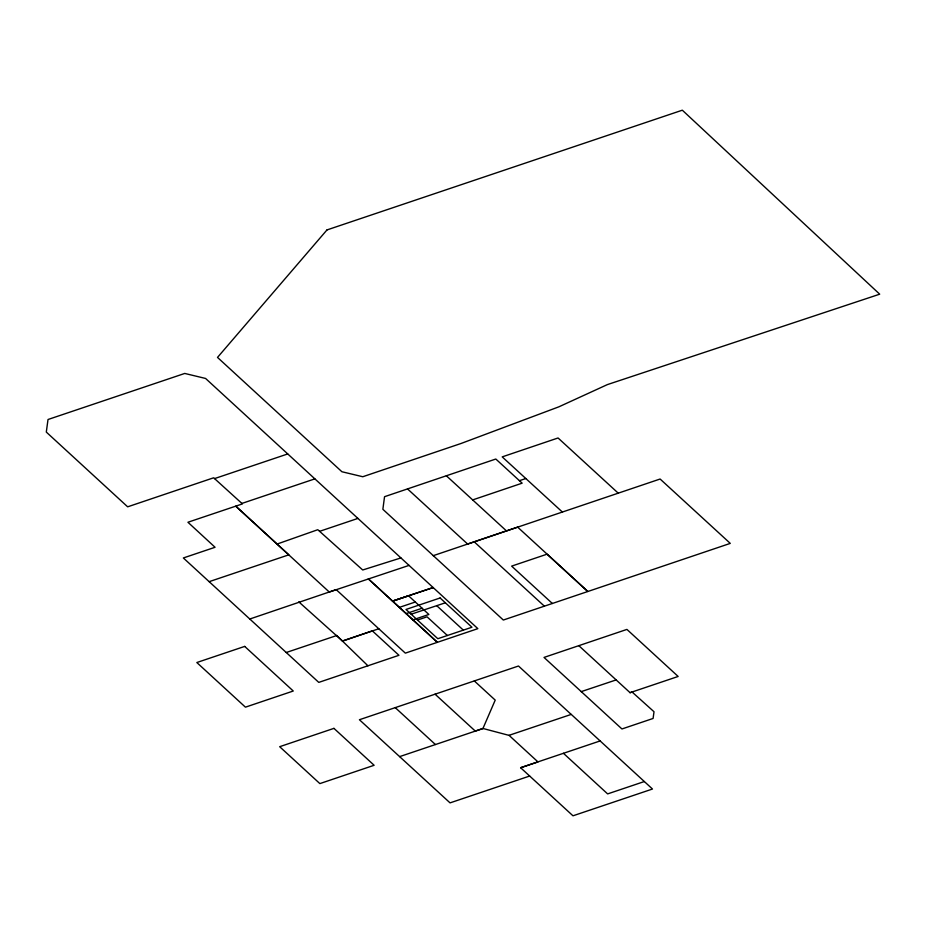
<?xml version="1.0" encoding="UTF-8"?>
<svg xmlns="http://www.w3.org/2000/svg" width="926" height="926" viewBox="0 0 926 926"><rect width="100%" height="100%" fill="white"/><g stroke="black" fill="none" stroke-linecap="round" stroke-linejoin="round"><path stroke-width="1.39" d="M435.046 694.176L475.281 731.077L482.955 728.473L495.213 700.114L474.32 680.934M277.048 544.071L317.792 529.707L362.714 569.988L400.923 557.927L477.851 628.65L405.345 653.143L336.196 589.642L249.823 619.008M472.677 499.913L522.148 483.175L495.815 459.03L384.545 496.695L382.866 509.3L503.327 620.038L730.278 543.388L660.111 479.02L433.241 555.669M467.572 544.071L517.646 527.137L587.813 591.494L547.092 554.165L511.638 566.122L552.359 603.486M336.694 635.467L342.423 641.035L372.356 630.872L398.956 655.295L318.775 682.393L183.348 557.961L215.064 547.278L187.92 522.252L242.427 503.906L213.663 477.793L127.661 506.823L46.3 432.083L48.013 419.501L184.749 373.444L205.584 378.456L400.923 557.927M378.85 628.742L342.527 641.058L298.809 601.877M571.157 714.386L518.491 666.014L359.415 719.733L450.048 802.877L529.672 776.034M214.554 478.592L287.743 453.948M241.894 503.431L314.875 478.869M319.574 531.339L357.922 518.41M209.183 581.655L288.808 554.836L235.748 506.152L329.274 592.027L409.072 565.392M519.428 480.687L525.818 478.534M392.589 601.159L408.54 595.788L428.865 614.47L412.915 619.841M399.361 607.387L415.311 602.016M286.25 652.506L336.798 635.502M406.132 613.614L422.094 608.243M417.487 620.038L427.06 616.82L447.385 635.502M581.215 691.629L616.16 679.915M399.662 756.611L483.059 728.496M630.004 692.694L678.156 676.466L626.925 629.414L544.013 657.425L621.948 728.97L653.096 718.46L654.011 711.747L632.122 692.046L630.108 692.717L578.819 645.665M508.976 735.348L571.249 714.409L652.483 789.021L572.974 815.806L520.62 767.723L600.129 740.939M644.322 781.544L607.63 793.906L563.425 753.289M520.62 767.723L537.948 761.901L509.08 735.383L482.955 728.473M392.508 601.09L433.113 587.535M392.612 601.113L433.218 587.559M411.156 614.216L445.36 602.791M562.441 512.101L502.205 456.877L558.065 437.975L618.302 493.222M446.344 475.767L506.534 530.968M474.239 541.837L544.361 606.16M407.521 488.905L467.676 544.094M436.725 605.673L463.336 630.131M368.467 578.947L437.385 642.331L368.363 578.924M395.228 707.626L435.405 744.516M342.423 641.035L367.935 665.794M326.994 229.926L217.506 357.413L341.902 471.739L362.784 476.74L461.079 443.473L558.841 406.838L607.375 384.603L879.7 294.19L682.323 110.194L326.994 229.926M244.696 646.406L196.821 662.53L245.436 707.163L293.264 691.016L244.696 646.406M440.116 597.976L405.982 609.458L437.813 638.72L471.947 627.238L440.116 597.976M333.939 728.368L279.675 746.692L319.864 783.604L374.127 765.281L333.939 728.368"/></g></svg>
